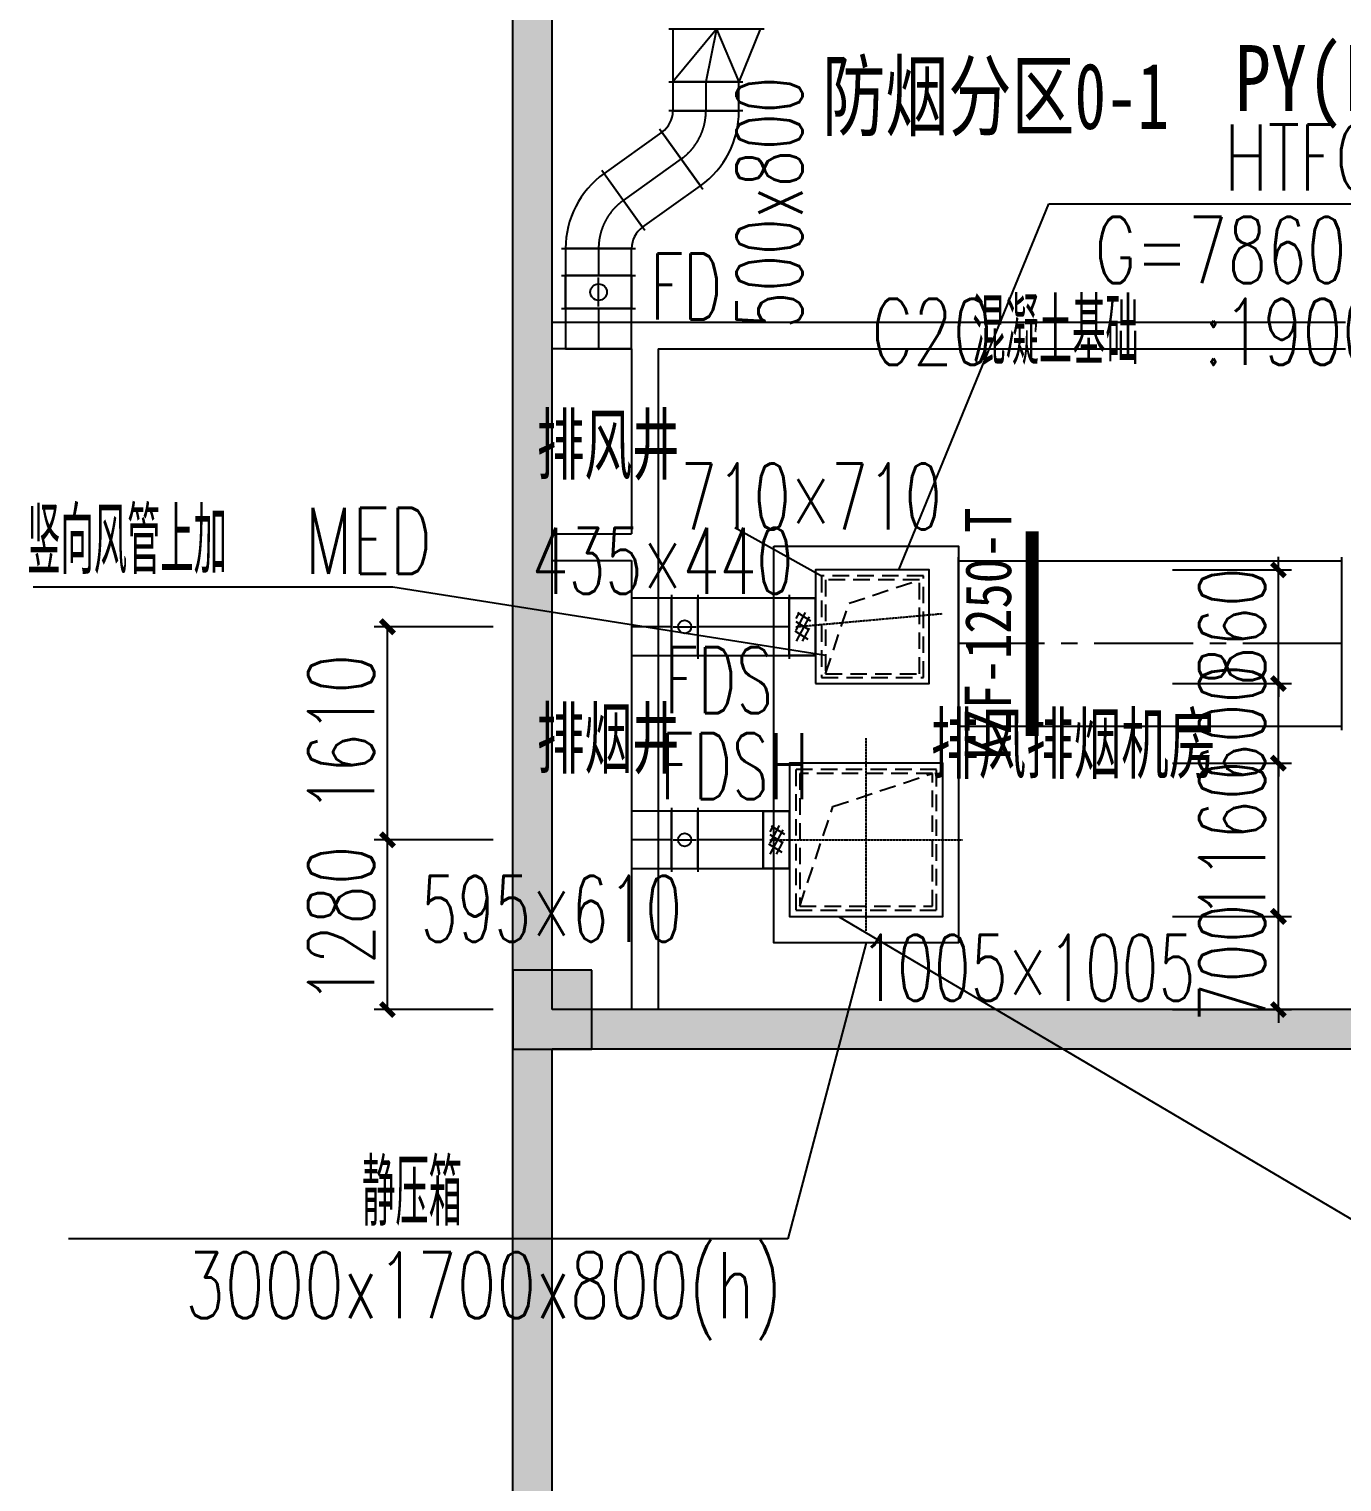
# Model space of a CAD drawing. Extents: x -70335 to 1144202, y 0 to 1100440.
# Drawn here: x 196383 to 206316, y 969083 to 980077 of the extents above; entities that cross this region are included whole.
import ezdxf
from ezdxf.enums import TextEntityAlignment as Align

# ---------------------------------------------------------------- set-up
doc = ezdxf.new("R2010")
doc.units = 0
doc.header["$LTSCALE"] = 1000
for name, pattern in [('3#-2016.03.21地下室建筑$0$HIDDEN2', [0.1875, 0.125, -0.0625]), ('CENTER', [2, 1.25, -0.25, 0.25, -0.25]), ('CENTER2', [1.125, 0.75, -0.125, 0.125, -0.125])]:
    doc.linetypes.add(name, pattern=pattern)
for name, color, linetype in [('0-标注', 4, 'Continuous'), ('0-通风设备-XP', 4, 'Continuous'), ('1-标注', 2, 'Continuous'), ('2-房间名称', 7, 'Continuous'), ('3-建筑', 7, 'Continuous'), ('3-淡显', 8, 'Continuous'), ('7-地暖标注', 7, 'Continuous'), ('DUCT-加压送风中心线', 5, 'CENTER2'), ('DUCT-加压送风法兰', 2, 'Continuous'), ('DUCT-加压送风管', 1, 'Continuous'), ('DUCT-加压送风管立管', 1, 'Continuous'), ('DUCT-加压送风管端线', 2, 'Continuous'), ('DUCT-加压送风阀门', 7, 'Continuous'), ('DUCT-排烟中心线', 5, 'CENTER2'), ('DUCT-排烟标注', 3, 'Continuous'), ('DUCT-排烟法兰', 4, 'Continuous'), ('DUCT-排烟管', 1, 'Continuous'), ('DUCT-排烟管端线', 4, 'Continuous'), ('DUCT-排烟阀门', 7, 'Continuous'), ('抗震支吊架', 2, 'Continuous'), ('标注-', 4, 'Continuous'), ('设备轴线', 8, 'CENTER')]:
    doc.layers.add(name, color=color, linetype=linetype)
doc.layers.add('阀门标注', color=6, linetype='Continuous', lineweight=0)
doc.styles.add('-黑体', font='', dxfattribs={"width": 0.8})
doc.styles.add('kzcad', font='', dxfattribs={"width": 0.8})
doc.styles.get("Standard").update_dxf_attribs({"font": 'gbenor.shx', "bigfont": 'gbcbig.shx'})
doc.styles.add('XP-BZ', font='simplex.shx', dxfattribs={"width": 0.65, "bigfont": 'gbcbig.shx'})
doc.styles.add('设备标注', font='simplex.shx', dxfattribs={"width": 0.7, "bigfont": 'gbcbig.shx'})
doc.styles.add('黑体', font='')
doc.styles.get('-黑体').set_extended_font_data('SimHei')
doc.styles.get('kzcad').set_extended_font_data('SimSun')
doc.styles.get('黑体').set_extended_font_data('SimHei')
doc.dimstyles.new('sm150', dxfattribs={"dimtxt": 500, "dimasz": 100, "dimexe": 100, "dimexo": 75, "dimgap": 100, "dimtad": 1, "dimdec": 0, "dimrnd": 10, "dimzin": 0, "dimdsep": 46, "dimtxsty": '设备标注', "dimblk": 'ARCHTICK', "dimcen": 0.09, "dimclrd": 4, "dimclre": 4, "dimclrt": 4, "dimadec": 0, "dimazin": 0, "dimtfac": 1, "dimtdec": 0, "dimtix": 1, "dimtmove": 2, "dimatfit": 3, "dimldrblk": 'ARCHTICK', "dimfxl": 800, "dimfxlon": 1, "dimtolj": 1, "dimtzin": 0, "dimarcsym": 0})

# ---------------------------------------------------------------- blocks, each defined once
blk = doc.blocks.new('_ArchTick')
at = {"color": 0, "linetype": 'ByBlock', "const_width": 0.4}
blk.add_lwpolyline([(-0.5, -0.5), (0.5, 0.5)], dxfattribs=at)
blk = doc.blocks.new('*D1122')
at = {"layer": '1-标注', "color": 4, "lineweight": -2, "transparency": 16777216}
for p, q in [((205835, 973362), (205835, 973462)), ((205035, 973362), (205935, 973362)), ((205835, 972657), (205835, 973362)), ((205035, 972657), (205935, 972657)), ((205835, 972657), (205835, 972557))]:
    blk.add_line(p, q, dxfattribs=at)
at = {"layer": 'Defpoints', "color": 0, "transparency": 16777216}
for p in [(202195, 973362), (205835, 973362), (202195, 972657)]:
    blk.add_point(p, dxfattribs=at)
at = {"layer": '1-标注', "color": 4, "lineweight": -2, "transparency": 16777216, "xscale": 100, "yscale": 100, "zscale": 100}
for p, rotation in [((205835, 973362), 270), ((205835, 972657), 90)]:
    blk.add_blockref('_ArchTick', p, dxfattribs=dict(at, rotation=rotation))
at = {"layer": '1-标注', "color": 4, "transparency": 16777216, "insert": (205485, 973009), "char_height": 500, "attachment_point": 5, "rotation": 90, "style": '设备标注'}
blk.add_mtext('\\A1;700', dxfattribs=at)
blk = doc.blocks.new('*D1123')
at = {"layer": '1-标注', "color": 4, "lineweight": -2, "transparency": 16777216}
for p, q in [((205035, 974522), (205935, 974522)), ((205835, 973362), (205835, 974522)), ((205035, 973362), (205935, 973362))]:
    blk.add_line(p, q, dxfattribs=at)
at = {"layer": 'Defpoints', "color": 0, "transparency": 16777216}
for p in [(203296, 974522), (205835, 974522), (202195, 973362)]:
    blk.add_point(p, dxfattribs=at)
at = {"layer": '1-标注', "color": 4, "lineweight": -2, "transparency": 16777216, "xscale": 100, "yscale": 100, "zscale": 100}
for p, rotation in [((205835, 974522), 90), ((205835, 973362), 270)]:
    blk.add_blockref('_ArchTick', p, dxfattribs=dict(at, rotation=rotation))
at = {"layer": '1-标注', "color": 4, "transparency": 16777216, "insert": (205485, 973942), "char_height": 500, "attachment_point": 5, "rotation": 90, "style": '设备标注'}
blk.add_mtext('\\A1;1160', dxfattribs=at)
blk = doc.blocks.new('*D1124')
at = {"layer": '1-标注', "color": 4, "lineweight": -2, "transparency": 16777216}
for p, q in [((205835, 975124), (205835, 975224)), ((205035, 975124), (205935, 975124)), ((205835, 974522), (205835, 975124)), ((205035, 974522), (205935, 974522)), ((205835, 974522), (205835, 974422))]:
    blk.add_line(p, q, dxfattribs=at)
at = {"layer": 'Defpoints', "color": 0, "transparency": 16777216}
for p in [(203194, 975124), (205835, 975124), (203296, 974522)]:
    blk.add_point(p, dxfattribs=at)
at = {"layer": '1-标注', "color": 4, "lineweight": -2, "transparency": 16777216, "xscale": 100, "yscale": 100, "zscale": 100}
for p, rotation in [((205835, 975124), 270), ((205835, 974522), 90)]:
    blk.add_blockref('_ArchTick', p, dxfattribs=dict(at, rotation=rotation))
at = {"layer": '1-标注', "color": 4, "transparency": 16777216, "insert": (205485, 974823), "char_height": 500, "attachment_point": 5, "rotation": 90, "style": '设备标注'}
blk.add_mtext('\\A1;600', dxfattribs=at)
blk = doc.blocks.new('*D1125')
at = {"layer": '1-标注', "color": 4, "lineweight": -2, "transparency": 16777216}
for p, q in [((205835, 975984), (205835, 976084)), ((205035, 975984), (205935, 975984)), ((205835, 975124), (205835, 975984)), ((205035, 975124), (205935, 975124)), ((205835, 975124), (205835, 975024))]:
    blk.add_line(p, q, dxfattribs=at)
at = {"layer": 'Defpoints', "color": 0, "transparency": 16777216}
for p in [(203194, 975984), (205835, 975984), (203194, 975124)]:
    blk.add_point(p, dxfattribs=at)
at = {"layer": '1-标注', "color": 4, "lineweight": -2, "transparency": 16777216, "xscale": 100, "yscale": 100, "zscale": 100}
for p, rotation in [((205835, 975984), 270), ((205835, 975124), 90)]:
    blk.add_blockref('_ArchTick', p, dxfattribs=dict(at, rotation=rotation))
at = {"layer": '1-标注', "color": 4, "transparency": 16777216, "insert": (205485, 975554), "char_height": 500, "attachment_point": 5, "rotation": 90, "style": '设备标注'}
blk.add_mtext('\\A1;860', dxfattribs=at)
blk = doc.blocks.new('*D2925')
at = {"layer": '1-标注', "color": 4, "lineweight": -2, "transparency": 16777216}
for p, q in [((199894, 973942), (198994, 973942)), ((199094, 972657), (199094, 973942)), ((199894, 972657), (198994, 972657))]:
    blk.add_line(p, q, dxfattribs=at)
at = {"layer": 'Defpoints', "color": 0, "transparency": 16777216}
for p in [(199094, 973942), (200942, 973942), (200692, 972657)]:
    blk.add_point(p, dxfattribs=at)
at = {"layer": '1-标注', "color": 4, "lineweight": -2, "transparency": 16777216, "xscale": 100, "yscale": 100, "zscale": 100}
for p, rotation in [((199094, 973942), 90), ((199094, 972657), 270)]:
    blk.add_blockref('_ArchTick', p, dxfattribs=dict(at, rotation=rotation))
at = {"layer": '1-标注', "color": 4, "transparency": 16777216, "insert": (198744, 973299), "char_height": 500, "attachment_point": 5, "rotation": 90, "style": '设备标注'}
blk.add_mtext('\\A1;1280', dxfattribs=at)
blk = doc.blocks.new('*D2926')
at = {"layer": '1-标注', "color": 4, "lineweight": -2, "transparency": 16777216}
for p, q in [((199894, 975554), (198994, 975554)), ((199094, 973942), (199094, 975554)), ((199894, 973942), (198994, 973942))]:
    blk.add_line(p, q, dxfattribs=at)
at = {"layer": 'Defpoints', "color": 0, "transparency": 16777216}
for p in [(199094, 975554), (200942, 975554), (200942, 973942)]:
    blk.add_point(p, dxfattribs=at)
at = {"layer": '1-标注', "color": 4, "lineweight": -2, "transparency": 16777216, "xscale": 100, "yscale": 100, "zscale": 100}
for p, rotation in [((199094, 975554), 90), ((199094, 973942), 270)]:
    blk.add_blockref('_ArchTick', p, dxfattribs=dict(at, rotation=rotation))
at = {"layer": '1-标注', "color": 4, "transparency": 16777216, "insert": (198744, 974748), "char_height": 500, "attachment_point": 5, "rotation": 90, "style": '设备标注'}
blk.add_mtext('\\A1;1610', dxfattribs=at)
blk = doc.blocks.new('00000594Cent')
at = {"lineweight": -2}
blk.add_line((-218.75, 0), (218.75, 0), dxfattribs=at)
at = {"color": 0, "linetype": 'ByBlock', "lineweight": -2}
blk.add_circle((0, 0), 125, dxfattribs=at)
blk = doc.blocks.new('00000594Body')
at = {"color": 0, "linetype": 'ByBlock', "lineweight": -2}
for p, q in [((-250, -500), (-250, 500)), ((250, 500), (-250, 500)), ((250, -500), (250, 500)), ((-250, -500), (250, -500))]:
    blk.add_line(p, q, dxfattribs=at)
blk = doc.blocks.new('00000589Body')
at = {"color": 0, "linetype": 'ByBlock', "lineweight": -2}
for p, q in [((250, 500), (-250, 500)), ((-250, -500), (-250, 500)), ((250, -500), (250, 500)), ((-250, -500), (250, -500))]:
    blk.add_line(p, q, dxfattribs=at)
at = {"color": 0, "linetype": 'ByBlock'}
for p, q in [((-125, -174), (120, 250)), ((-125, 26), (4, 250)), ((125, -93), (-125, 51)), ((145, 69), (-105, 213)), ((-53, -250), (125, 59)), ((96, -246), (-154, -102)), ((62, -250), (125, -141))]:
    blk.add_line(p, q, dxfattribs=at)
blk = doc.blocks.new('00000593Cent')
at = {"lineweight": -2}
blk.add_line((-218.75, 0), (218.75, 0), dxfattribs=at)
at = {"color": 0, "linetype": 'ByBlock', "lineweight": -2}
blk.add_circle((0, 0), 125, dxfattribs=at)
blk = doc.blocks.new('00000593Body')
at = {"color": 0, "linetype": 'ByBlock', "lineweight": -2}
for p, q in [((250, 500), (-250, 500)), ((-250, -500), (-250, 500)), ((250, -500), (250, 500)), ((-250, -500), (250, -500))]:
    blk.add_line(p, q, dxfattribs=at)

msp = doc.modelspace()

# ---------------------------------------------------------------- hatches: boundary and pattern name
at = {"layer": '3-淡显'}
for points in [[(200041.7, 977756.6), (200341.7, 977756.6), (200341.7, 980256.6), (200041.7, 980256.6)], [(200041.7, 974656.6), (200341.7, 974656.6), (200341.7, 977756.6), (200041.7, 977756.6)], [(200241.7, 972490), (200341.7, 972656.6), (200341.7, 974656.6), (200041.7, 974656.6), (200041.7, 972456.6)], [(201041.7, 972356.6), (201041.7, 972656.6), (200341.7, 972656.6), (200241.7, 972490), (200341.7, 972356.6)], [(208041.7, 972356.6), (208041.7, 972656.6), (201041.7, 972656.6), (201041.7, 972356.6)], [(200041.7, 962356.6), (200341.7, 962656.6), (200341.7, 972356.6), (200241.7, 972490), (200041.7, 972456.6)]]:
    msp.add_hatch(color=256, dxfattribs=at).paths.add_polyline_path(points)
h = msp.add_hatch(color=256, dxfattribs=at)
h.dxf.hatch_style = 1
h.paths.add_polyline_path([(200641.7, 972956.6), (200041.7, 972956.6), (200041.7, 972356.6), (200641.7, 972356.6)])

# ---------------------------------------------------------------- linework, layer by layer
at = {"layer": '0-标注', "color": 3}
msp.add_lwpolyline([(202018.6, 976164.1), (203414.9, 976164.1), (203414.9, 973163.1), (202018.6, 973163.1)], close=True, dxfattribs=at)
at = {"layer": '0-标注', "elevation": 0}
msp.add_lwpolyline([(203296.1, 973361.5), (203296.1, 974521.5), (202136.1, 974521.5), (202136.1, 973361.5)], close=True, dxfattribs=at)
at = {"layer": '0-通风设备-XP', "elevation": 0}
for points in [[(202333.9, 975124.2), (203193.9, 975124.2), (203193.9, 975984.2), (202333.9, 975984.2)], [(202136.1, 973361.5), (203296.1, 973361.5), (203296.1, 974521.5), (202136.1, 974521.5)]]:
    msp.add_lwpolyline(points, close=True, dxfattribs=at)
at = {"layer": '3-建筑'}
for p, q in [((200041.7, 977756.6), (200041.7, 980256.6)), ((200341.7, 977756.6), (200341.7, 980256.6)), ((201041.7, 977856.6), (200341.7, 977856.6)), ((206341.7, 977856.6), (201041.7, 977856.6)), ((200041.7, 974656.6), (200041.7, 977756.6)), ((200341.7, 974656.6), (200341.7, 977756.6)), ((200941.7, 977656.6), (200341.7, 977656.6)), ((200941.7, 977656.6), (200941.7, 976256.6)), ((201141.7, 977656.6), (201141.7, 974656.6)), ((201141.7, 977656.6), (206341.7, 977656.6)), ((200341.7, 976256.6), (200941.7, 976256.6)), ((200341.7, 976056.6), (200941.7, 976056.6)), ((200941.7, 976056.6), (200941.7, 972656.6)), ((200041.7, 972456.6), (200041.7, 974656.6)), ((200341.7, 972656.6), (200341.7, 974656.6)), ((201141.7, 974656.6), (201141.7, 972656.6)), ((201041.7, 972656.6), (200341.7, 972656.6)), ((208041.7, 972656.6), (201041.7, 972656.6)), ((200041.7, 962356.6), (200041.7, 972456.6)), ((201041.7, 972356.6), (200341.7, 972356.6)), ((200341.7, 962656.6), (200341.7, 972356.6)), ((208041.7, 972356.6), (201041.7, 972356.6))]:
    msp.add_line(p, q, dxfattribs=at)
at = {"layer": '3-淡显'}
for p, q in [((200641.7, 972956.6), (200041.7, 972956.6)), ((200041.7, 972956.6), (200041.7, 972356.6)), ((200641.7, 972356.6), (200641.7, 972956.6)), ((200041.7, 972356.6), (200641.7, 972356.6))]:
    msp.add_line(p, q, dxfattribs=at)
at = {"layer": 'DUCT-加压送风中心线'}
for p, q in [((201583.7, 980077.2), (201503.7, 979677.2)), ((201503.7, 979677), (201503.7, 979458.2)), ((201503.7, 979458), (201503.7, 979457.9)), ((201316.7, 979094.2), (200878.7, 978780.6)), ((201316.9, 979094.3), (201316.8, 979094.3)), ((200878.6, 978780.5), (200878.5, 978780.4)), ((200691.7, 978416.9), (200691.7, 978416.8)), ((200691.7, 978416.6), (200691.7, 978211.9)), ((200691.7, 977961.5), (200691.7, 977656.6)), ((206315.7, 975426.4), (203414.9, 975426.4))]:
    msp.add_line(p, q, dxfattribs=at)
for centre, start, end in [((201056.6, 979457.9), 305.6052, 0), ((201138.8, 978416.9), 125.6052, 180)]:
    msp.add_arc(centre, 447.1, start, end, dxfattribs=at)
at = {"layer": 'DUCT-加压送风法兰'}
for p, q in [((201943.7, 980077.3), (201223.7, 980077.3)), ((201223.7, 979677.1), (201783.7, 979677.1)), ((201783.7, 979458.1), (201223.7, 979458.1)), ((201153.7, 979321.9), (201479.8, 978866.6)), ((201041.7, 978552.9), (200715.6, 979008.2)), ((200411.7, 978416.7), (200971.7, 978416.7)), ((200411.7, 978211.8), (200971.7, 978211.8)), ((200411.7, 977961.6), (200971.7, 977961.6)), ((203414.8, 974771.4), (203414.8, 976081.4)), ((206315.8, 974771.4), (206315.8, 976081.4))]:
    msp.add_line(p, q, dxfattribs=at)
at = {"layer": 'DUCT-加压送风法兰', "linetype": '3#-2016.03.21地下室建筑$0$HIDDEN2'}
for p, q in [((202183.6, 974474), (202183.6, 973409)), ((203248.6, 974474), (202183.6, 974474)), ((203248.6, 973409), (203248.6, 974474)), ((202183.6, 973409), (203248.6, 973409))]:
    msp.add_line(p, q, dxfattribs=at)
at = {"layer": 'DUCT-加压送风管'}
for p, q in [((201253.7, 980077.2), (201253.7, 979677.2)), ((201583.7, 980077.2), (201253.7, 979677.2)), ((201583.7, 980077.2), (201753.7, 979677.2)), ((201913.7, 980077.2), (201753.7, 979677.2)), ((201253.7, 979677), (201253.7, 979458.2)), ((201753.7, 979677), (201253.7, 979677)), ((201753.7, 979458.2), (201753.7, 979677)), ((201253.7, 979458.2), (201753.7, 979458.2)), ((201253.7, 979457.9), (201253.7, 979458)), ((201753.7, 979458), (201753.7, 979457.9)), ((201171.1, 979297.4), (200733.2, 978983.9)), ((201462.2, 978890.9), (201171.1, 979297.4)), ((201171.3, 979297.6), (201171.3, 979297.6)), ((200733, 978983.7), (200732.9, 978983.7)), ((200733.2, 978983.9), (201024.3, 978577.3)), ((201024.3, 978577.3), (201462.2, 978890.9)), ((201462.4, 978891.1), (201462.4, 978891)), ((201024, 978577.2), (201024.1, 978577.2)), ((200441.7, 978416.9), (200441.7, 978416.8)), ((200441.7, 978416.6), (200441.7, 978211.9)), ((200941.7, 978416.6), (200441.7, 978416.6)), ((200941.7, 978416.8), (200941.7, 978416.9)), ((200941.7, 978211.9), (200941.7, 978416.6)), ((200441.7, 978211.9), (200941.7, 978211.9)), ((200441.7, 977961.7), (200441.7, 978211.7)), ((200941.7, 978211.7), (200941.7, 977961.7)), ((200441.7, 977961.5), (200441.7, 977656.6)), ((200941.7, 977961.5), (200441.7, 977961.5)), ((200941.7, 977656.6), (200941.7, 977961.5)), ((200441.7, 977656.6), (200941.7, 977656.6)), ((206315.7, 976051.4), (203414.9, 976051.4)), ((203414.9, 976051.4), (203414.9, 974801.4)), ((206315.7, 974801.4), (206315.7, 976051.4)), ((203414.9, 974801.4), (206315.7, 974801.4))]:
    msp.add_line(p, q, dxfattribs=at)
for centre, radius, start, end in [((201056.6, 979457.9), 197.1, 305.6052, 360), ((201056.6, 979457.9), 697.1, 305.6052, 0), ((201138.8, 978416.9), 697.1, 125.6052, 180), ((201138.8, 978416.9), 197.1, 125.6052, 180)]:
    msp.add_arc(centre, radius, start, end, dxfattribs=at)
at = {"layer": 'DUCT-加压送风管立管', "linetype": '3#-2016.03.21地下室建筑$0$HIDDEN2'}
for p, q in [((203118.9, 975909.2), (202408.9, 975909.2)), ((202408.9, 975909.2), (202408.9, 975199.2)), ((203118.9, 975199.2), (203118.9, 975909.2)), ((202408.9, 975199.2), (203118.9, 975199.2)), ((203218.6, 974444), (202213.6, 974444)), ((202213.6, 974444), (202213.6, 973439)), ((203218.6, 973439), (203218.6, 974444)), ((202213.6, 973439), (203218.6, 973439))]:
    msp.add_line(p, q, dxfattribs=at)
at = {"layer": 'DUCT-加压送风管端线'}
for p, q in [((201913.7, 980077.2), (201253.7, 980077.2)), ((201253.7, 979677.2), (201753.7, 979677.2)), ((201753.7, 979458), (201253.7, 979458)), ((201462.4, 978891), (201171.3, 979297.6)), ((200733, 978983.7), (201024.1, 978577.2)), ((200441.7, 978416.8), (200941.7, 978416.8)), ((200441.7, 978211.7), (200941.7, 978211.7)), ((200441.7, 977961.7), (200941.7, 977961.7))]:
    msp.add_line(p, q, dxfattribs=at)
at = {"layer": 'DUCT-加压送风管端线', "linetype": '3#-2016.03.21地下室建筑$0$HIDDEN2'}
for p, q in [((202378.9, 975939.2), (202378.9, 975169.2)), ((203148.9, 975939.2), (202378.9, 975939.2)), ((202586.4, 975731.7), (203118.9, 975909.2)), ((203148.9, 975169.2), (203148.9, 975939.2)), ((202408.9, 975199.2), (202586.4, 975731.7)), ((202378.9, 975169.2), (203148.9, 975169.2)), ((202464.9, 974192.8), (203218.6, 974444)), ((202213.6, 973439), (202464.9, 974192.8))]:
    msp.add_line(p, q, dxfattribs=at)
at = {"layer": 'DUCT-排烟中心线'}
for p, q in [((201243.1, 975554.2), (200941.7, 975554.2)), ((202133.7, 975554.2), (201443.5, 975554.2)), ((201243.1, 973941.5), (200941.7, 973941.5)), ((201936.1, 973941.5), (201443.5, 973941.5))]:
    msp.add_line(p, q, dxfattribs=at)
at = {"layer": 'DUCT-排烟标注'}
msp.add_line((201721.3, 976305.3), (202378.9, 975939.2), dxfattribs=at)
at = {"layer": 'DUCT-排烟法兰'}
for p, q in [((201243.2, 975796.7), (201243.2, 975311.7)), ((201443.4, 975796.7), (201443.4, 975311.7)), ((202133.8, 975796.7), (202133.8, 975311.7)), ((202334, 975796.7), (202334, 975311.7)), ((201243.2, 974184), (201243.2, 973699)), ((201443.4, 974184), (201443.4, 973699))]:
    msp.add_line(p, q, dxfattribs=at)
at = {"layer": 'DUCT-排烟管'}
for p, q in [((201243.1, 975771.7), (200941.7, 975771.7)), ((200941.7, 975771.7), (200941.7, 975336.7)), ((201243.1, 975336.7), (201243.1, 975771.7)), ((202133.7, 975771.7), (201443.5, 975771.7)), ((201443.5, 975771.7), (201443.5, 975336.7)), ((202133.7, 975336.7), (202133.7, 975771.7)), ((202133.9, 975771.7), (202333.9, 975771.7)), ((200941.7, 975336.7), (201243.1, 975336.7)), ((201443.5, 975336.7), (202133.7, 975336.7)), ((202333.9, 975336.7), (202133.9, 975336.7)), ((201243.1, 974159), (200941.7, 974159)), ((200941.7, 974159), (200941.7, 973724)), ((201243.1, 973724), (201243.1, 974159)), ((201936.1, 974159), (201443.5, 974159)), ((201443.5, 974159), (201443.5, 973724)), ((201936.1, 974159), (202136.1, 974159)), ((201936.1, 973724), (201936.1, 974159)), ((200941.7, 973724), (201243.1, 973724)), ((201443.5, 973724), (201936.1, 973724)), ((202136.1, 973724), (201936.1, 973724))]:
    msp.add_line(p, q, dxfattribs=at)
at = {"layer": 'DUCT-排烟管端线'}
for p, q in [((201243.3, 975771.7), (201243.3, 975336.7)), ((201443.3, 975771.7), (201443.3, 975336.7)), ((202133.9, 975336.7), (202133.9, 975771.7)), ((202333.9, 975336.7), (202333.9, 975771.7)), ((201243.3, 974159), (201243.3, 973724)), ((201443.3, 974159), (201443.3, 973724)), ((201936.1, 973724), (201936.1, 974159)), ((202136.1, 973724), (202136.1, 974159))]:
    msp.add_line(p, q, dxfattribs=at)
at = {"layer": '抗震支吊架', "color": 2, "const_width": 100}
msp.add_lwpolyline([(203972.3, 974726.9), (203972.3, 976276.9)], dxfattribs=at)
at = {"layer": '标注-', "color": 2}
for p, q in [((202962.7, 975984.2), (204097.2, 978755.3)), ((204097.2, 978755.3), (208954.6, 978755.3)), ((199135.1, 975854.1), (196414.5, 975854.1)), ((202408.9, 975337.6), (199135.1, 975854.1)), ((202506.9, 973361.5), (207126.8, 970634.6)), ((202716.8, 973163.1), (202122.8, 970921.2)), ((202122.8, 970921.2), (196681.6, 970921.2))]:
    msp.add_line(p, q, dxfattribs=at)
at = {"layer": '设备轴线', "linetype": 'CENTER2', "ltscale": 0.01}
for p, q in [((202183.9, 975554.2), (203293.9, 975654.2)), ((202716.1, 973253), (202716.1, 974713)), ((201986.1, 973941.5), (203446.1, 973941.5))]:
    msp.add_line(p, q, dxfattribs=at)

# ---------------------------------------------------------------- block references
at = {"layer": 'DUCT-加压送风阀门', "rotation": 89.99999994734166}
for name, xscale, yscale in [('00000594Body', 0.5000000000000001, 0.5000000000000001), ('00000594Cent', 0.5, 0.5)]:
    msp.add_blockref(name, (200691.7, 978086.7, 3000), dxfattribs=dict(at, xscale=xscale, yscale=yscale))
at = {"layer": 'DUCT-排烟阀门', "xscale": 0.4}
for name, p, yscale in [('00000593Body', (201343.3, 975554.2), 0.435), ('00000593Cent', (201343.3, 975554.2), 0.4), ('00000593Body', (201343.3, 973941.5), 0.435), ('00000593Cent', (201343.3, 973941.5), 0.4)]:
    msp.add_blockref(name, p, dxfattribs=dict(at, yscale=yscale))
at = {"layer": 'DUCT-排烟阀门', "xscale": 0.4, "yscale": 0.435, "rotation": 180}
for p in [(202233.9, 975554.2), (202036.1, 973941.5)]:
    msp.add_blockref('00000589Body', p, dxfattribs=at)

# ---------------------------------------------------------------- texts
at = {"layer": '0-标注', "color": 2, "linetype": 'ByBlock', "style": '黑体', "width": 0.7}
msp.add_text('防烟分区0-1', height=500, dxfattribs=at).set_placement((203694.9, 979579.2), align=Align.MIDDLE)
at = {"layer": '2-房间名称'}
for s, p in [('排风井', (200224.5, 976666.3)), ('排烟井', (200224.5, 974442.5)), ('排风排烟机房', (203205.9, 974403.2))]:
    msp.add_text(s, height=500, dxfattribs=at).set_placement(p)
at = {"layer": '7-地暖标注', "color": 4, "style": '-黑体', "width": 0.8}
msp.add_text('PY(F)-B1-1', height=500, rotation=360, dxfattribs=at).set_placement((206866.7, 979668, -4009.8), align=Align.MIDDLE)
at = {"layer": 'DUCT-排烟标注', "style": 'XP-BZ', "width": 0.65}
msp.add_text('500x800', height=500, rotation=90, dxfattribs=at).set_placement((202234.2, 977810.2, 400))
for s, p in [('710×710', (201308.9, 976290.3)), ('435×440', (200186.2, 975802.3, 0)), ('595×610', (199346, 973170.5, 0)), ('1005×1005', (202671.4, 972723.4, 0))]:
    msp.add_text(s, height=500, dxfattribs=at).set_placement(p)
at = {"layer": '抗震支吊架', "color": 2, "style": 'kzcad', "width": 0.8}
msp.add_text('KZF-1250-T', height=350, rotation=89.88539, dxfattribs=at).set_placement((203812.3, 975501.9), align=Align.CENTER)
at = {"layer": '标注-', "color": 2, "style": '设备标注', "width": 0.7}
for s, p in [('HTFC-15-1', (205425.9, 978855.3)), ('G=7860m', (204444.6, 978155.3)), ('C20', (202756.2, 977535.9)), ('混凝土基础', (203518.7, 977535.9)), (':1900x900x63h', (205268.7, 977535.9)), ('竖向风管上加', (196368.5, 975954.1)), ('MED', (198468.5, 975954.1)), ('静压箱', (198902, 971021.2)), ('3000x1700x800(h)', (197564.7, 970321.2))]:
    msp.add_text(s, height=500, dxfattribs=at).set_placement(p)
at = {"layer": '阀门标注', "color": 6, "style": 'XP-BZ', "width": 0.65}
for s, p in [('FD', (201081.7, 977879.1, -5200)), ('FDS', (201190.7, 974900.2, -5200)), ('FDSH', (201157.7, 974249.7, -5200))]:
    msp.add_text(s, height=500, dxfattribs=at).set_placement(p)

# ---------------------------------------------------------------- dimensions: what is measured, and where the dimension line sits
at = {"layer": '1-标注'}
for base, p1, p2, picture, middle in [((205835.4, 975984.2), (203193.9, 975124.2), (203193.9, 975984.2), '*D1125', (205485.4, 975554.2)), ((199093.5, 975554.2), (200941.7, 973941.5), (200941.7, 975554.2), '*D2926', (198743.5, 974747.9)), ((205835.4, 975124.2), (203296.1, 974521.5), (203193.9, 975124.2), '*D1124', (205485.4, 974822.9)), ((205835.4, 974521.5), (202195, 973361.5), (203296.1, 974521.5), '*D1123', (205485.4, 973941.5)), ((199093.5, 973941.5), (200691.7, 972656.6), (200941.7, 973941.5), '*D2925', (198743.5, 973299.1)), ((205835.4, 973361.5), (202195, 972656.6), (202195, 973361.5), '*D1122', (205485.4, 973009.1))]:
    dim = msp.add_linear_dim(base=base, p1=p1, p2=p2, angle=90, dimstyle='sm150', dxfattribs=at)
    dim.commit()
    dim.dimension.update_dxf_attribs({"geometry": picture, "text_midpoint": middle})

doc.saveas('drawing.dxf')
